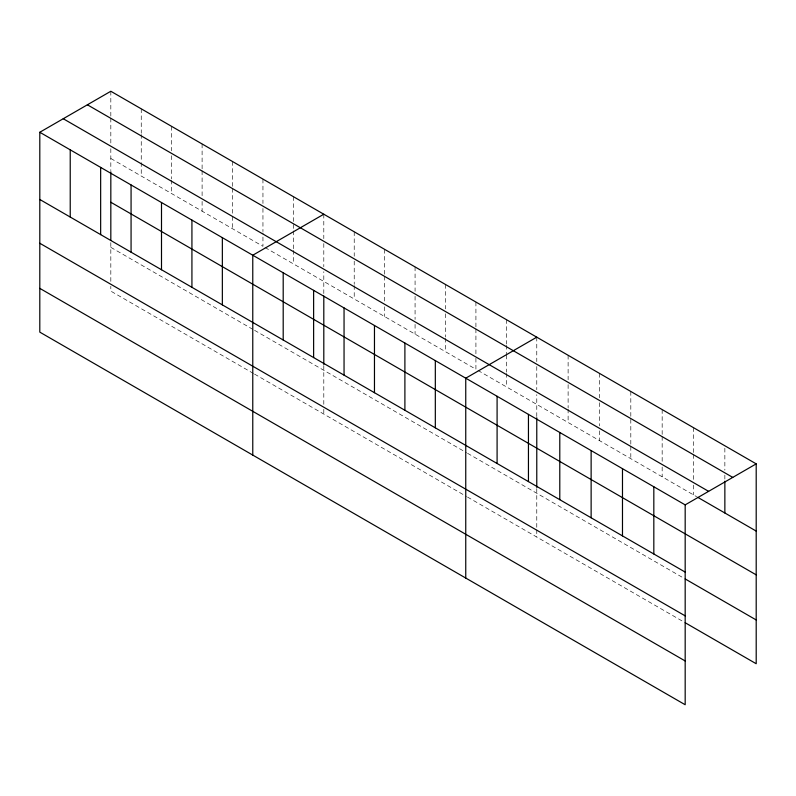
<?xml version="1.0" encoding="UTF-8"?>
<svg xmlns="http://www.w3.org/2000/svg" width="796" height="796" viewBox="0 0 796 796"><rect width="100%" height="100%" fill="white"/><g stroke="black" fill="none" stroke-linecap="round" stroke-linejoin="round"><path stroke-width="0.6" stroke-dasharray="3.98 2.98" d="M323.803 293.595L323.803 271.655M536.773 416.557L536.773 394.617M110.823 158.474L262.949 246.302L262.949 232.86M265.048 247.516L475.918 369.264L475.918 357.046M478.018 370.478L696.639 496.694M110.823 247.357L253.506 329.733M254.561 330.33L466.486 452.685M467.531 453.292L683.058 577.727M253.506 373.503L110.823 291.127L110.823 286.262M254.561 374.11L466.486 496.465M467.531 497.072L683.058 621.507M724.857 448.208L724.857 470.207M724.857 475.093L724.857 479.988M693.505 427.671L693.505 453.332M693.505 454.556L693.505 480.217M693.505 485.102L693.505 494.883M662.163 409.572L662.163 435.233M662.163 436.457L662.163 462.118M662.163 467.013L662.163 476.784M630.81 391.473L630.81 445.243M630.81 446.466L630.81 458.685M599.468 373.374L599.468 397.821M599.468 402.706L599.468 425.92M599.468 430.815L599.468 440.586M568.115 355.275L568.115 379.722M568.115 384.607L568.115 407.831M568.115 409.045L568.115 422.487M536.773 337.176L536.773 361.623M536.773 366.508L536.773 389.732M536.773 488.525L536.773 528.534M536.773 529.748L536.773 537.041M506.346 319.614L506.346 344.051M506.346 345.275L506.346 353.832M506.346 355.056L506.346 372.16M506.346 373.384L506.346 386.826M475.918 302.052L475.918 327.713M475.918 328.937L475.918 355.822M445.501 284.48L445.501 308.928M445.501 313.813L445.501 337.036M445.501 338.25L445.501 351.693M415.074 266.919L415.074 291.356M415.074 296.251L415.074 319.465M415.074 324.35L415.074 334.131M384.647 249.357L384.647 275.018M384.647 276.242L384.647 301.903M384.647 306.788L384.647 316.569M354.22 231.785L354.22 256.232M354.22 261.118L354.22 284.331M354.22 285.555L354.22 298.998M323.803 214.224L323.803 238.661M323.803 243.546L323.803 266.769M323.803 365.563L323.803 404.358M323.803 409.224L323.803 414.089M293.376 196.652L293.376 229.656M293.376 230.87L293.376 249.208M293.376 250.422L293.376 263.864M262.949 179.09L262.949 203.527M262.949 208.423L262.949 231.636M232.522 161.528L232.522 187.189M232.522 188.413L232.522 215.298M232.522 216.522L232.522 228.741M202.104 143.957L202.104 169.618M202.104 170.841L202.104 196.503M202.104 201.398L202.104 211.169M171.677 126.395L171.677 150.832M171.677 155.727L171.677 178.941M171.677 180.165L171.677 193.607M141.25 108.823L141.25 133.27M141.25 134.494L141.25 161.379M141.25 162.603L141.25 176.045M110.823 91.261L110.823 116.922M110.823 118.146L110.823 143.807M110.823 148.703L110.823 170.633M110.823 242.601L110.823 281.396"/><path stroke-width="1.19" d="M323.803 296.022L323.803 364.379M536.773 417.771L536.773 487.341M39.8 132.265L685.177 504.873L685.177 704.739L39.8 332.131L39.8 132.265L110.823 91.261L756.2 463.869L756.2 663.735L685.147 622.711M323.803 214.224L252.77 255.227L252.77 455.093M536.773 337.176L465.75 378.19L465.75 578.055M685.177 504.873L756.2 463.869M87.391 104.793L732.758 477.401M63.242 118.733L708.609 491.341M697.684 497.291L756.2 531.081M110.823 202.254L756.2 574.851M39.8 199.478L685.177 572.085M685.147 578.931L756.2 619.955M39.8 243.258L685.177 615.865M39.8 288.361L685.177 660.959M724.857 481.212L724.857 512.982M653.824 486.774L653.824 553.986M622.482 468.675L622.482 535.887M591.13 450.576L591.13 517.788M559.787 432.477L559.787 499.689M528.445 414.378L528.445 481.6M497.092 396.289L497.092 463.501M435.322 360.618L435.322 427.83M404.895 343.056L404.895 410.268M374.468 325.494L374.468 392.707M344.051 307.923L344.051 375.135M313.624 290.361L313.624 357.573M283.197 272.789L283.197 340.011M222.353 237.666L222.353 304.878M191.926 220.094L191.926 287.306M161.498 202.532L161.498 269.745M131.071 184.961L131.071 252.183M110.823 171.846L110.823 240.233M100.654 167.399L100.654 234.611M70.227 149.837L70.227 217.049"/></g></svg>
